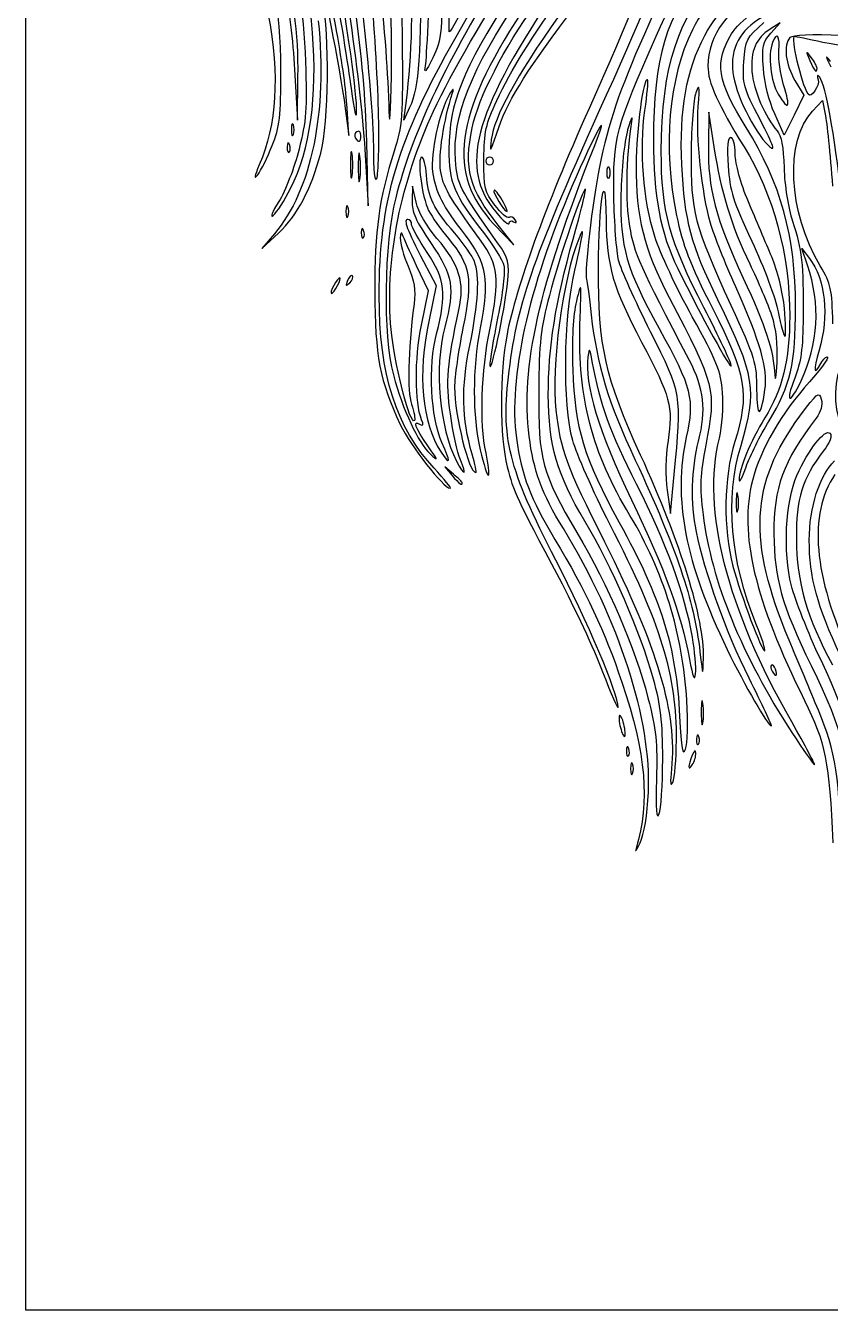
# Model space of a CAD drawing. Extents: x 0 to 150, y -1 to 211.
# Drawn here: x 0.3 to 54.9, y -0.5 to 86.7 of the extents above; entities that cross this region are included whole.
import ezdxf

# ---------------------------------------------------------------- set-up
doc = ezdxf.new("R2010")
doc.units = 0
doc.layers.get('0').update_dxf_attribs({"linetype": 'CONTINUOUS'})

msp = doc.modelspace()

# ---------------------------------------------------------------- linework, layer by layer
at = {"color": 7}
for points in [[(0.316703, 105.180175), (0.316703, 210.881214), (74.929204, 210.881214), (149.541704, 210.881214), (149.541704, 105.180175), (149.541704, -0.520867), (74.929204, -0.520867), (0.316703, -0.520867)], [(54.02712, 83.830647)], [(51.753815, 82.702932)], [(24.258026, 80.970808)], [(18.483598, 79.978612)], [(17.045318, 78.573723)], [(18.224516, 78.63917)], [(23.07087, 79.266624)], [(22.466628, 77.994245)], [(22.998036, 77.857215)], [(32.066704, 77.531217)], [(39.781395, 76.737467)], [(18.29675, 75.663311)], [(22.187765, 74.42237)], [(32.654679, 74.86831)], [(23.251599, 72.818334)], [(21.48337, 69.064558)], [(22.490604, 69.733017)], [(51.810613, 67.516809)], [(50.954675, 67.039879)], [(50.488141, 61.99378)], [(28.563895, 58.415071)], [(30.616345, 57.621321)], [(29.820968, 57.24207)], [(29.950037, 55.662084)], [(48.658005, 54.840111)], [(45.565682, 45.201226)], [(51.208006, 43.014503)], [(49.413231, 42.407779)], [(45.185306, 40.88792)], [(46.279467, 40.684349)], [(40.911346, 39.280026)], [(52.304132, 39.436815)], [(46.005766, 38.422493)], [(41.243266, 37.628743)], [(44.483523, 38.185601)], [(43.550515, 36.917675)], [(45.802389, 37.31455)], [(41.502349, 36.586946)], [(42.57856, 34.668717)]]:
    msp.add_lwpolyline(points, close=True, dxfattribs=at)
for points in [[(50.886471, 86.199488), (51.513579, 86.899769), (50.85212, 86.486399)], [(18.560192, 83.748925), (18.755085, 80.309342), (18.796312, 83.256676)], [(52.524255, 83.00403), (53.135347, 81.994558), (52.466494, 80.643055), (51.797643, 79.29155), (51.150311, 80.726484)], [(26.373442, 81.154471), (25.982379, 80.309342), (26.152565, 81.632258)], [(53.727305, 80.914341), (54.396259, 81.632258), (54.585169, 80.706217)], [(22.00185, 81.103092), (22.254109, 79.251008), (22.1362, 81.11839)], [(47.045697, 78.485873), (46.678908, 80.838508), (46.648849, 78.606454)], [(23.333501, 78.324967), (23.558989, 74.488508), (23.460546, 78.854133)], [(26.810682, 74.728713), (26.567122, 75.811425), (26.538788, 74.839782)], [(17.196649, 72.577635), (16.352761, 71.578092), (17.475702, 72.636425)], [(32.092974, 73.24697), (33.436235, 71.842675), (32.384257, 73.165592)], [(53.373883, 70.458057), (52.990893, 71.578092), (53.506314, 70.916633)], [(27.316097, 70.710343), (28.180125, 69.062018), (27.69127, 66.748178)], [(27.178365, 66.37923), (27.653046, 68.717488), (26.84522, 70.412372)], [(31.563246, 57.682233), (31.563376, 57.682233)], [(29.354724, 56.257396), (28.759412, 56.761425), (29.263441, 56.166112)], [(43.855169, 55.166784), (44.077673, 53.586425), (44.329337, 56.232258)]]:
    msp.add_lwpolyline(points, dxfattribs=at)
for points in [[(29.524785, 85.962667), (36.007654, 97.32617), (37.273383, 101.693049), (37.038116, 111.884322)], [(11.336837, 111.14287), (17.448937, 96.580206), (19.049635, 91.179573), (19.300671, 84.273485)], [(18.796312, 83.256676), (18.878111, 89.104729), (17.476803, 94.070329), (12.321138, 106.201768)], [(11.027164, 104.661361), (17.123587, 90.113982), (18.504765, 82.758224), (16.171024, 77.266633)], [(39.74647, 82.029133), (44.977357, 93.617751), (46.301435, 98.121036), (46.027999, 103.393071)], [(45.120219, 102.005175), (45.086754, 96.804829), (44.018025, 93.402052), (38.555372, 81.103092)], [(46.552964, 101.946525), (46.758741, 97.80977), (45.626338, 93.591015), (42.307523, 86.130175)], [(18.29675, 75.663311), (20.969832, 80.984664), (20.251044, 90.051845), (16.282971, 101.066169)], [(43.116037, 85.997883), (46.293535, 93.12928), (47.29789, 96.423893), (47.669172, 100.933618)], [(17.633331, 83.748925), (17.631743, 87.911445), (17.103206, 90.499361), (15.066444, 96.316633)], [(22.1362, 81.11839), (21.978964, 83.608656), (21.218771, 87.899849), (19.631287, 95.2583)], [(33.682829, 95.394968), (32.717063, 93.083623), (29.167331, 86.100454), (29.064413, 86.309446)], [(25.595556, 94.862875), (25.715227, 92.970305), (25.837105, 88.861998), (25.866397, 85.7333)], [(22.771684, 80.838508), (22.803191, 82.177279), (22.293569, 85.765611), (20.930425, 93.803092)], [(26.152565, 81.632258), (26.540722, 84.649545), (26.630101, 88.240574), (26.422561, 92.480175)], [(28.610883, 92.51845), (28.595008, 86.018351), (28.57981, 85.835215), (27.948628, 84.542675)], [(29.064413, 86.309446), (29.041315, 86.356367), (29.09602, 89.31179), (29.186, 92.87705)], [(25.136895, 83.087467), (25.189534, 85.48856), (25.084066, 89.504909), (24.902525, 92.012688)], [(27.087849, 91.686425), (27.175722, 84.772148), (27.025984, 82.56469), (26.373442, 81.154471)], [(27.454151, 84.013508), (27.5375, 84.450071), (27.70301, 88.20054), (27.821954, 92.347883)], [(24.215301, 90.884954), (24.718452, 85.868068), (24.883229, 83.68566), (24.97383, 80.838508)], [(50.001379, 90.774848), (48.511365, 90.298841), (46.490877, 88.325444), (45.566838, 86.443659)], [(20.237474, 90.13185), (20.376988, 90.271365), (21.618231, 83.919621), (22.00185, 81.103092)], [(21.090734, 90.515191), (21.62402, 87.54268), (22.214792, 83.911273), (22.403562, 82.4454)], [(32.517493, 90.231217), (28.552492, 83.677138), (26.56726, 79.417484), (25.427146, 75.017675)], [(46.239761, 90.19518), (43.81064, 87.493417), (42.926564, 84.502805), (42.919213, 78.962602)], [(43.453018, 78.168852), (43.471195, 83.948199), (44.63818, 87.505897), (47.319554, 89.956524)], [(46.401342, 86.046273), (47.36474, 87.853793), (49.059235, 89.469029), (50.435007, 89.891264)], [(17.931315, 89.229049), (18.170006, 88.106753), (18.453002, 85.640696), (18.560192, 83.748925)], [(24.258032, 80.970808), (24.19817, 83.226381), (23.967509, 86.97685), (23.745454, 89.305183)], [(27.59147, 80.01554), (28.524375, 82.216691), (30.764287, 86.254611), (32.817993, 89.437467)], [(50.521391, 89.275719), (48.077678, 88.025518), (46.618787, 86.041084), (46.618787, 83.967259)], [(54.424093, 85.605601), (60.465713, 84.325889), (68.306146, 86.122621), (72.078662, 89.651369)], [(20.340026, 78.060383), (20.895736, 80.148425), (20.958593, 86.124108), (20.449482, 88.466263)], [(33.19708, 88.751548), (29.959864, 83.709716), (29.058272, 81.446867), (29.042799, 78.324967)], [(29.491207, 77.604493), (29.256895, 80.523519), (30.549265, 83.786271), (33.848384, 88.604741)], [(35.973054, 88.631461), (30.688457, 80.705865), (29.742249, 77.032165), (32.221268, 74.064974)], [(30.622264, 79.786665), (31.059435, 81.876119), (32.744847, 85.154664), (34.95729, 88.21937)], [(32.288422, 81.632258), (33.254553, 83.707724), (34.656506, 85.96625), (36.804939, 88.9083)], [(48.227348, 86.159538), (48.747722, 87.006369), (50.5026, 88.379133), (51.064779, 88.379133)], [(22.27036, 87.585383), (22.731068, 84.602206), (23.20948, 80.435019), (23.333501, 78.324967)], [(23.460546, 78.854133), (23.396178, 81.708495), (23.124641, 84.822612), (22.676149, 87.849967)], [(23.195261, 87.4531), (23.587011, 84.10612), (23.909774, 80.117527), (23.91251, 78.589558)], [(33.964277, 87.608529), (29.415674, 80.682592), (28.883951, 76.601804), (32.092974, 73.24697)], [(36.455546, 87.3208), (33.605221, 83.278681), (32.111715, 80.536031), (31.917066, 78.986425)], [(32.282807, 79.414375), (32.992012, 81.528116), (34.070742, 83.307367), (37.093819, 87.349618)], [(50.283121, 87.274477), (48.797157, 86.442116), (48.130942, 85.18239), (48.309773, 83.543132)], [(20.175976, 87.056217), (20.800623, 80.839127), (19.714226, 75.559581), (17.196649, 72.577635)], [(45.566838, 86.443659), (43.944114, 83.139013), (43.546268, 78.468384), (44.492156, 73.82705)], [(49.05956, 84.260462), (49.167211, 85.748749), (49.241406, 85.895069), (50.409671, 86.923092)], [(50.85212, 86.486399), (49.879808, 85.878768), (49.492987, 84.974271), (49.608735, 83.579007)], [(24.30622, 68.403092), (24.302251, 74.756431), (25.575151, 79.039548), (29.524785, 85.962667)], [(25.866397, 85.7333), (25.915543, 80.483985), (25.873884, 79.901754), (25.326702, 78.192675)], [(42.307523, 86.130175), (40.609322, 82.312547), (39.870182, 80.130621), (39.260129, 77.134342)], [(40.235545, 75.149967), (40.161226, 79.032822), (40.380362, 79.858082), (43.116037, 85.997883)], [(44.848534, 77.266633), (44.668556, 80.955018), (45.155665, 83.709142), (46.401342, 86.046273)], [(49.219575, 79.798519), (47.252464, 82.956305), (47.051333, 84.245741), (48.227348, 86.159538)], [(50.381173, 83.830316), (50.273328, 85.307924), (50.331243, 85.579477), (50.886471, 86.199488)], [(51.01272, 85.579363), (50.674622, 84.698292), (50.8674, 82.933355), (51.396535, 82.065434)], [(51.439781, 85.005691), (51.529602, 86.020923), (51.30034, 86.32889), (51.01272, 85.579363)], [(52.18689, 85.903898), (51.721298, 85.438305), (51.880847, 84.066891), (52.524255, 83.00403)], [(55.730169, 86.054488), (53.64393, 86.134855), (52.363428, 86.080444), (52.18689, 85.903898)], [(53.42196, 82.057565), (52.956545, 82.822431), (52.218265, 85.997883), (52.505864, 85.997883)], [(52.505864, 85.997883), (52.5423, 85.997883), (53.405503, 85.821356), (54.424093, 85.605601)], [(51.753815, 82.702932), (51.532816, 83.423747), (51.391503, 84.459987), (51.439781, 85.005691)], [(53.625946, 84.558251), (53.253942, 85.034498), (53.247409, 85.018936), (53.536122, 84.344237)], [(54.948381, 84.28268), (54.577702, 84.748185), (54.578663, 84.708301), (54.9569, 83.928474)], [(17.045318, 78.573723), (17.556996, 79.85079), (17.634532, 80.533187), (17.633331, 83.748925)], [(19.300671, 84.273485), (19.417257, 81.066209), (19.358885, 80.261225), (18.86899, 78.32036)], [(27.948628, 84.542675), (27.460773, 83.543648), (27.339711, 83.414092), (27.454151, 84.013508)], [(46.618787, 83.967259), (46.618787, 82.859909), (47.284217, 81.375089), (49.073403, 78.490106)], [(50.155539, 80.334337), (49.035523, 82.510966), (48.954108, 82.802622), (49.05956, 84.260462)], [(51.150311, 80.726484), (50.77555, 81.557212), (50.451689, 82.864142), (50.381173, 83.830316)], [(53.536122, 84.344237), (53.847645, 83.616239), (54.02712, 83.428504), (54.02712, 83.830647)], [(54.02712, 83.830647), (54.02712, 83.948355), (53.846592, 84.275777), (53.625946, 84.558251)], [(24.97383, 80.838508), (25.010877, 79.674342), (25.084257, 80.686373), (25.136895, 83.087467)], [(42.527183, 83.033931), (42.249156, 83.311958), (41.755346, 79.681425), (41.742736, 77.266633)], [(42.342811, 80.962429), (42.49674, 82.049228), (42.579708, 82.981406), (42.527183, 83.033931)], [(48.309773, 83.543132), (48.462121, 82.146637), (49.757915, 79.493221), (50.736497, 78.573889)], [(49.608735, 83.579007), (49.709411, 82.365429), (50.514007, 80.481797), (51.316731, 79.580433)], [(54.101518, 83.040654), (54.235974, 82.664803), (53.606544, 81.754231), (53.42196, 82.057565)], [(54.135655, 83.311582), (54.029584, 83.406594), (54.014222, 83.284676), (54.101518, 83.040654)], [(55.614536, 75.811414), (55.076913, 80.182148), (54.529395, 82.958895), (54.135655, 83.311582)], [(22.403562, 82.4454), (22.592329, 80.979526), (22.757984, 80.256425), (22.771684, 80.838508)], [(29.063437, 82.022249), (28.387662, 80.867478), (27.770791, 78.010761), (27.935555, 76.799054)], [(28.480443, 76.873468), (28.323318, 77.921242), (28.680145, 80.26464), (29.285634, 82.161425)], [(29.285634, 82.161425), (29.396399, 82.508413), (29.319903, 82.460497), (29.063437, 82.022249)], [(33.12795, 63.278353), (33.753343, 68.114193), (34.785697, 71.038932), (39.74647, 82.029133)], [(45.798518, 82.161425), (45.63904, 81.724862), (45.495363, 79.879394), (45.479232, 78.060383)], [(45.958641, 81.235383), (46.068877, 82.695576), (46.044707, 82.835361), (45.798518, 82.161425)], [(51.396535, 82.065434), (52.118509, 80.881207), (52.243805, 81.104772), (51.753815, 82.702932)], [(31.415762, 77.64381), (31.424838, 79.48712), (31.544543, 80.034236), (32.288422, 81.632258)], [(38.93671, 78.58955), (40.061407, 81.43014), (38.971651, 79.458153), (37.391292, 75.79301)], [(46.794187, 73.306215), (46.208823, 75.340411), (45.803786, 79.184127), (45.958641, 81.235383)], [(24.142176, 76.3406), (24.265757, 76.631641), (24.317888, 78.715235), (24.258026, 80.970808)], [(38.555372, 81.103092), (35.508451, 74.24306), (33.605338, 69.002341), (32.986411, 65.767511)], [(41.451199, 80.202013), (41.521227, 80.697607), (41.395676, 80.448248), (41.172199, 79.647883)], [(43.012275, 72.402502), (42.237967, 74.840812), (41.966819, 78.30779), (42.342811, 80.962429)], [(50.736497, 78.573889), (51.235062, 78.105513), (51.11464, 78.470424), (50.155539, 80.334337)], [(54.247251, 70.397566), (52.060187, 74.117663), (51.825088, 78.87289), (53.727305, 80.914341)], [(54.585169, 80.706217), (54.689071, 80.196894), (54.910167, 77.994237), (55.076495, 75.811425)], [(18.483598, 79.978612), (18.4102, 80.160514), (18.350145, 80.011685), (18.350145, 79.647883)], [(18.350145, 79.647883), (18.350145, 79.284081), (18.4102, 79.135253), (18.483598, 79.317154)], [(18.483598, 79.317154), (18.556996, 79.499055), (18.556996, 79.796711), (18.483598, 79.978612)], [(22.801971, 79.512925), (22.654077, 79.421522), (22.601571, 79.235901), (22.685293, 79.100434)], [(23.07087, 79.266624), (23.07087, 79.493494), (22.949865, 79.604328), (22.801971, 79.512925)], [(25.166346, 65.669099), (24.658428, 70.043929), (25.516408, 75.119534), (27.59147, 80.01554)], [(32.384257, 73.165592), (30.412891, 75.644687), (30.044938, 77.027347), (30.622264, 79.786665)], [(31.917066, 78.986425), (31.79618, 78.024048), (31.829343, 78.062849), (32.282807, 79.414375)], [(41.172199, 79.647883), (40.940731, 78.818899), (40.745368, 76.940227), (40.718219, 75.282258)], [(41.317558, 73.089992), (41.023265, 74.834758), (41.073954, 77.532193), (41.451199, 80.202013)], [(52.56743, 67.609342), (52.560657, 72.416879), (51.56917, 76.02673), (49.219575, 79.798519)], [(51.316731, 79.580433), (51.602976, 79.259017), (51.747745, 78.485415), (51.78711, 77.066891)], [(16.060483, 76.589348), (16.277973, 76.871684), (16.721148, 77.764653), (17.045318, 78.573723)], [(18.224526, 78.63917), (18.140066, 78.850236), (18.07737, 78.787543), (18.064676, 78.479317)], [(18.20364, 78.132051), (18.291558, 78.219969), (18.300956, 78.448175), (18.224516, 78.63917)], [(22.685293, 79.100434), (22.912104, 78.733446), (23.07087, 78.801875), (23.07087, 79.266624)], [(23.91251, 78.589558), (23.915658, 76.822996), (23.999298, 76.004113), (24.142176, 76.3406)], [(34.486625, 58.832787), (33.899935, 63.558423), (35.106835, 68.916619), (38.93671, 78.58955)], [(42.919213, 78.962602), (42.914186, 75.170956), (43.397818, 72.612851), (44.569433, 70.234024)], [(46.648849, 78.606454), (46.609056, 75.6519), (47.146371, 73.603855), (49.018058, 69.575913)], [(48.171492, 79.118717), (47.96455, 79.118717), (47.910639, 78.518411), (47.996888, 77.174497)], [(48.475321, 77.994237), (48.472675, 78.652005), (48.346614, 79.118717), (48.171492, 79.118717)], [(17.475702, 72.636425), (18.76284, 73.84951), (19.683153, 75.592236), (20.340026, 78.060383)], [(18.86899, 78.32036), (18.557417, 77.085971), (17.938067, 75.488784), (17.492654, 74.77106)], [(18.064676, 78.479317), (18.053193, 78.200403), (18.115719, 78.044133), (18.20364, 78.132051)], [(22.466628, 77.994245), (22.406006, 78.394428), (22.356405, 78.067006), (22.356405, 77.266641)], [(22.466628, 76.539037), (22.527252, 76.939219), (22.527252, 77.594063), (22.466628, 77.994245)], [(22.998038, 77.857215), (22.939152, 78.332764), (22.889757, 78.007475), (22.888273, 77.13435)], [(22.995337, 76.269715), (23.055709, 76.667291), (23.056924, 77.381666), (22.998036, 77.857215)], [(25.326702, 78.192675), (24.290448, 74.955937), (23.99633, 72.830206), (24.008813, 68.667675)], [(27.201043, 77.795588), (26.850716, 77.795853), (27.198185, 75.064104), (27.662748, 74.165756)], [(27.515836, 76.56631), (27.472198, 77.242294), (27.33054, 77.795469), (27.201043, 77.795588)], [(29.042799, 78.324967), (29.031607, 76.066478), (29.372057, 75.244463), (31.38692, 72.665124)], [(32.150095, 74.53), (31.472645, 75.419), (31.406198, 75.70076), (31.415762, 77.64381)], [(31.80212, 77.7958), (31.656599, 77.7958), (31.537537, 77.676737), (31.537537, 77.531217)], [(32.066704, 77.531217), (32.066704, 77.676737), (31.947641, 77.7958), (31.80212, 77.7958)], [(46.347081, 67.567739), (44.018475, 72.057268), (43.440453, 74.174599), (43.453018, 78.168852)], [(45.479232, 78.060383), (45.444085, 74.096607), (45.672851, 73.220768), (48.174463, 67.741633)], [(49.479102, 70.519758), (48.225588, 73.111847), (47.52698, 75.398847), (47.045697, 78.485873)], [(49.37189, 74.753092), (48.837607, 76.020753), (48.477988, 77.320794), (48.475321, 77.994237)], [(49.073403, 78.490106), (51.055344, 75.294315), (52.17836, 71.125162), (52.170904, 66.990754)], [(16.171024, 77.266633), (15.829499, 76.462983), (15.793572, 76.242855), (16.060483, 76.589348)], [(22.356405, 77.266641), (22.356405, 76.466277), (22.406006, 76.138855), (22.466628, 76.539037)], [(22.888273, 77.13435), (22.886686, 76.261225), (22.934967, 75.872139), (22.995337, 76.269715)], [(27.935555, 76.799054), (28.126582, 75.394233), (28.599741, 74.468307), (30.140444, 72.484324)], [(31.235004, 72.091603), (28.956479, 75.221642), (28.64779, 75.757521), (28.480443, 76.873468)], [(32.341981, 71.974967), (29.665157, 75.796206), (29.630934, 75.863789), (29.491207, 77.604493)], [(31.537537, 77.531217), (31.537537, 77.385696), (31.656599, 77.266633), (31.80212, 77.266633)], [(31.80212, 77.266633), (31.947641, 77.266633), (32.066704, 77.385696), (32.066704, 77.531217)], [(39.260129, 77.134342), (38.757244, 74.664398), (38.228759, 70.043387), (38.383993, 69.473471)], [(39.194526, 70.255175), (39.220455, 74.765979), (39.660708, 77.579477), (39.709204, 73.544343)], [(39.781395, 76.737467), (39.781395, 77.101269), (39.84145, 77.250097), (39.914849, 77.068196)], [(39.914849, 77.068196), (39.988247, 76.886295), (39.988247, 76.588639), (39.914849, 76.406737)], [(41.742736, 77.266633), (41.724294, 73.732353), (42.270553, 71.545384), (43.992035, 68.261688)], [(47.297787, 68.095733), (45.473392, 71.82521), (45.033718, 73.471511), (44.848534, 77.266633)], [(47.996888, 77.174497), (48.103724, 75.509763), (48.333671, 74.7776), (49.59649, 72.081268)], [(51.78711, 77.066891), (51.819791, 75.889239), (52.066161, 74.342485), (52.366376, 73.430175)], [(29.439666, 72.614705), (28.009781, 74.266809), (27.611459, 75.084977), (27.515836, 76.56631)], [(39.914849, 76.406737), (39.84145, 76.224836), (39.781395, 76.373665), (39.781395, 76.737467)], [(17.120309, 73.829185), (17.360929, 74.028882), (17.890328, 74.854239), (18.29675, 75.663311)], [(32.101978, 75.538026), (31.985992, 75.42204), (32.799621, 74.091641), (32.986538, 74.091641)], [(32.654679, 74.86831), (32.409516, 75.29548), (32.160803, 75.596851), (32.101978, 75.538026)], [(37.391292, 75.79301), (34.412833, 68.885414), (33.06092, 62.747223), (33.625568, 58.695185)], [(38.310582, 75.608865), (38.155518, 75.76393), (36.578701, 71.127877), (35.859749, 68.403092)], [(37.474067, 72.226863), (37.982218, 74.038897), (38.358649, 75.560798), (38.310582, 75.608865)], [(40.557998, 70.784342), (40.415464, 71.366425), (40.270361, 73.330956), (40.235545, 75.149967)], [(40.718219, 75.282258), (40.658357, 71.626542), (41.051753, 70.238766), (43.305796, 66.154133)], [(17.492654, 74.77106), (17.047244, 74.053332), (16.879689, 73.629488), (17.120309, 73.829185)], [(22.187765, 74.42237), (22.114367, 74.604271), (22.054312, 74.455443), (22.054312, 74.091641)], [(22.187765, 73.760912), (22.261163, 73.942813), (22.261163, 74.240469), (22.187765, 74.42237)], [(25.427146, 75.017675), (24.624331, 71.919539), (24.543459, 65.691451), (25.271052, 62.996665)], [(26.538788, 74.839782), (26.516695, 74.082431), (26.801807, 73.440552), (27.831521, 71.929366)], [(28.231163, 72.267202), (27.520678, 73.099557), (26.957716, 74.075099), (26.810682, 74.728713)], [(27.662748, 74.165756), (27.884355, 73.737216), (28.487463, 72.881736), (29.002987, 72.264693)], [(33.124, 73.694118), (32.998018, 73.616256), (32.559763, 73.992404), (32.150095, 74.53)], [(32.986538, 74.091641), (33.049176, 74.091641), (32.899839, 74.441143), (32.654679, 74.86831)], [(50.949397, 71.022538), (50.572435, 71.910175), (49.862555, 73.588925), (49.37189, 74.753092)], [(22.054312, 74.091641), (22.054312, 73.727839), (22.114367, 73.579011), (22.187765, 73.760912)], [(26.252418, 73.562467), (25.927796, 73.562467), (26.191006, 72.856699), (27.316097, 70.710343)], [(26.511295, 73.231737), (26.510766, 73.413639), (26.394338, 73.562467), (26.252418, 73.562467)], [(32.221268, 74.064974), (32.718341, 73.470016), (33.125037, 73.120589), (33.125037, 73.288464)], [(33.54451, 73.525901), (33.439211, 73.69628), (33.249981, 73.771977), (33.124, 73.694118)], [(33.125037, 73.288464), (33.125037, 73.456342), (33.262496, 73.508743), (33.430501, 73.40491)], [(33.430501, 73.40491), (33.621276, 73.287004), (33.664081, 73.332433), (33.54451, 73.525901)], [(39.709204, 73.544343), (39.74728, 70.376161), (40.170444, 68.916666), (42.120407, 65.228092)], [(44.492156, 73.82705), (44.901728, 71.817341), (45.389318, 70.554196), (46.924669, 67.525429)], [(48.503168, 68.977777), (47.794862, 70.553472), (47.025822, 72.501268), (46.794187, 73.306215)], [(52.366376, 73.430175), (53.000595, 71.502868), (53.106984, 70.537649), (53.080867, 66.947883)], [(23.091759, 72.658481), (23.080276, 72.379567), (23.142802, 72.223297), (23.230723, 72.311215)], [(23.25161, 72.818334), (23.167149, 73.0294), (23.104454, 72.966707), (23.091759, 72.658481)], [(23.230723, 72.311215), (23.318642, 72.399133), (23.32804, 72.627339), (23.251599, 72.818334)], [(25.897935, 72.504133), (25.810678, 72.752461), (25.75066, 72.671787), (25.737592, 72.288598)], [(26.84522, 70.412372), (26.400913, 71.34456), (25.974638, 72.285852), (25.897935, 72.504133)], [(27.568787, 71.313508), (26.98763, 72.186633), (26.511758, 73.049836), (26.511295, 73.231737)], [(30.766377, 70.724924), (30.633281, 71.074994), (30.036262, 71.925397), (29.439666, 72.614705)], [(30.140444, 72.484324), (31.602169, 70.602038), (31.788695, 69.457128), (31.165715, 66.191051)], [(31.38692, 72.665124), (32.056636, 71.807784), (32.681135, 70.801331), (32.774694, 70.428559)], [(37.578123, 70.110496), (38.206153, 72.847097), (38.256313, 73.240067), (37.849876, 72.23955)], [(45.362154, 63.986201), (41.992449, 70.419201), (41.630708, 71.23343), (41.317558, 73.089992)], [(25.737592, 72.288598), (25.726109, 71.951773), (25.967235, 71.093814), (26.27344, 70.382024)], [(27.831521, 71.929366), (29.320691, 69.743892), (29.455666, 68.916841), (28.759412, 66.243745)], [(29.721617, 67.424618), (30.124646, 69.284583), (29.756738, 70.479944), (28.231163, 72.267202)], [(29.002987, 72.264693), (30.518809, 70.450374), (30.666611, 69.545502), (29.994021, 66.197348)], [(31.830267, 66.167185), (32.502001, 69.460779), (32.398219, 70.493678), (31.235004, 72.091603)], [(33.016661, 69.196842), (33.165034, 70.67482), (33.118489, 70.866484), (32.341981, 71.974967)], [(35.787187, 61.656217), (35.769566, 64.777215), (36.277457, 67.959838), (37.474067, 72.226863)], [(37.849876, 72.23955), (36.765264, 69.569573), (35.966855, 63.566948), (36.301421, 60.597883)], [(45.561562, 66.945883), (44.509306, 68.845329), (43.362129, 71.300808), (43.012275, 72.402502)], [(49.59649, 72.081268), (50.407647, 70.349311), (51.216086, 68.188118), (51.393019, 67.278612)], [(28.203377, 65.795448), (28.900067, 68.468298), (28.782576, 69.489921), (27.568787, 71.313508)], [(30.45805, 65.005069), (31.051878, 67.904926), (31.14956, 69.717076), (30.766377, 70.724924)], [(42.725785, 65.93419), (41.676034, 68.019689), (40.700529, 70.202258), (40.557998, 70.784342)], [(51.810613, 67.516809), (51.709891, 68.600548), (51.34202, 70.098028), (50.949397, 71.022538)], [(53.506314, 70.916633), (54.583944, 69.533672), (54.856563, 66.971394), (54.169114, 64.687175)], [(22.490604, 69.733017), (22.409142, 69.81448), (22.261197, 69.667636), (22.161838, 69.406699)], [(26.27344, 70.382024), (26.696114, 69.399486), (26.792256, 68.782427), (26.672704, 67.819431)], [(32.774694, 70.428559), (32.868254, 70.05579), (32.686781, 68.495063), (32.371427, 66.960276)], [(37.44177, 58.548336), (36.753154, 61.023725), (36.82143, 66.813263), (37.578123, 70.110496)], [(42.052904, 57.555175), (39.648175, 62.819468), (39.164138, 64.970081), (39.194526, 70.255175)], [(44.569433, 70.234024), (46.162206, 67.00008), (48.206287, 63.279708), (48.206287, 63.614689)], [(50.954675, 67.039879), (50.706091, 67.789645), (50.042085, 69.355592), (49.479102, 70.519758)], [(52.943649, 62.587883), (54.128911, 65.109418), (54.276929, 67.817124), (53.373883, 70.458057)], [(55.097781, 66.480092), (55.045255, 68.83881), (54.975929, 69.158115), (54.247251, 70.397566)], [(21.218787, 69.064558), (21.063026, 68.773516), (20.995116, 68.535391), (21.067876, 68.535391)], [(21.067876, 68.535391), (21.140637, 68.535391), (21.32761, 68.773516), (21.48337, 69.064558)], [(21.63428, 69.593725), (21.56152, 69.593725), (21.374547, 69.3556), (21.218787, 69.064558)], [(21.48337, 69.064558), (21.63913, 69.3556), (21.707041, 69.593725), (21.63428, 69.593725)], [(22.161838, 69.406699), (22.018254, 69.029614), (22.048644, 68.999224), (22.309952, 69.258585)], [(22.309952, 69.258585), (22.490771, 69.438062), (22.572067, 69.651555), (22.490604, 69.733017)], [(31.819781, 63.640592), (31.852965, 62.832509), (32.835773, 67.394971), (33.016661, 69.196842)], [(37.9349, 66.391303), (38.043384, 69.392154), (38.037939, 69.428593), (37.693632, 68.006217)], [(38.383993, 69.473471), (38.421826, 69.334578), (38.56214, 68.258507), (38.695799, 67.082207)], [(50.488141, 61.993775), (50.690214, 63.46807), (50.192152, 65.220474), (48.503168, 68.977777)], [(49.018058, 69.575913), (50.556012, 66.266174), (51.051026, 64.743089), (51.162056, 62.979133)], [(24.008813, 68.667675), (24.02191, 64.297004), (24.358854, 62.536729), (25.737841, 59.634647)], [(28.043587, 56.661021), (25.460923, 59.411902), (24.309583, 63.029185), (24.30622, 68.403092)], [(35.859749, 68.403092), (35.269027, 66.164296), (35.157611, 65.167055), (35.135521, 61.9208)], [(43.992035, 68.261688), (47.114187, 62.306232), (47.197494, 61.970047), (46.47611, 58.23716)], [(48.867745, 58.216633), (49.983697, 61.945001), (49.828312, 62.922761), (47.297787, 68.095733)], [(26.672704, 67.819431), (26.259544, 64.491399), (26.197179, 61.943988), (26.505958, 61.008379)], [(29.142097, 60.351427), (28.826539, 62.607134), (28.917016, 63.711421), (29.721617, 67.424618)], [(37.693632, 68.006217), (37.463063, 67.053717), (37.376891, 65.454189), (37.444183, 63.376008)], [(48.206287, 63.614689), (48.206287, 63.817373), (47.369645, 65.596246), (46.347081, 67.567739)], [(46.924669, 67.525429), (49.236482, 62.964936), (49.447088, 61.710123), (48.444616, 58.469345)], [(48.174463, 67.741633), (49.814631, 64.149272), (49.926079, 63.784321), (49.926079, 62.005739)], [(50.771428, 59.879722), (52.219749, 62.263605), (52.57283, 63.783202), (52.56743, 67.609342)], [(51.393019, 67.278612), (51.569953, 66.369107), (51.775855, 65.624967), (51.850578, 65.624967)], [(51.850578, 65.624967), (51.925305, 65.624967), (51.907318, 66.476295), (51.810613, 67.516809)], [(27.187546, 59.959169), (26.714201, 61.119544), (26.709979, 64.071979), (27.178365, 66.37923)], [(27.69127, 66.748178), (26.901111, 63.008219), (27.196973, 59.763403), (28.511, 57.757944)], [(32.371427, 66.960276), (32.05607, 65.425492), (31.80783, 63.931633), (31.819781, 63.640592)], [(41.32712, 53.454133), (38.768869, 57.688184), (37.759447, 61.537892), (37.9349, 66.391303)], [(38.695799, 67.082207), (39.081382, 63.688812), (39.863517, 61.105994), (41.684625, 57.212301)], [(47.609694, 61.811247), (47.491936, 63.278269), (47.231125, 63.93212), (45.561562, 66.945883)], [(52.170904, 66.990754), (52.165533, 64.015842), (51.676086, 62.011973), (50.482481, 60.078181)], [(51.313495, 63.864879), (51.376307, 65.086606), (51.259446, 66.120634), (50.954675, 67.039879)], [(53.080867, 66.947883), (53.065177, 64.792278), (52.937487, 63.8585), (52.510976, 62.780696)], [(26.69631, 59.901796), (26.411211, 59.616697), (25.447082, 63.251038), (25.166346, 65.669099)], [(28.563895, 58.415071), (27.798829, 60.124012), (27.629363, 63.593247), (28.203377, 65.795448)], [(28.759412, 66.243745), (28.031252, 63.448152), (28.386154, 59.415048), (29.560078, 57.144928)], [(29.994021, 66.197348), (29.678789, 64.628115), (29.422937, 62.815571), (29.425463, 62.169477)], [(31.165715, 66.191051), (30.628077, 63.372373), (30.628222, 60.2844), (31.16598, 57.919485)], [(31.563376, 57.682233), (31.112426, 59.784948), (31.218883, 63.169509), (31.830267, 66.167185)], [(32.986411, 65.767511), (32.477504, 63.107684), (32.483933, 58.764855), (32.999773, 56.750868)], [(44.329337, 56.232258), (44.853995, 61.748231), (44.864348, 61.685585), (42.725785, 65.93419)], [(43.305796, 66.154133), (45.53481, 62.114856), (45.72404, 61.357611), (45.148865, 58.778674)], [(30.616345, 57.621321), (29.912659, 60.054228), (29.868267, 62.124963), (30.45805, 65.005069)], [(38.772018, 63.905175), (38.59956, 64.838845), (38.565077, 64.878082), (38.479275, 64.238277)], [(42.120407, 65.228092), (44.080872, 61.519655), (44.265059, 60.832757), (43.911488, 58.548513)], [(54.169114, 64.687175), (53.747715, 63.286971), (53.8046, 62.862719), (54.291704, 63.772883)], [(38.479275, 64.238277), (38.226307, 62.352007), (39.184403, 59.198476), (41.431588, 54.520878)], [(41.778637, 55.571816), (39.999293, 59.077685), (39.311667, 60.983556), (38.772018, 63.905175)], [(45.985898, 58.511654), (46.525865, 60.619344), (46.359109, 62.082947), (45.362154, 63.986201)], [(51.162056, 62.979133), (51.194115, 62.46981), (51.262264, 62.868395), (51.313495, 63.864879)], [(54.741987, 64.204546), (54.82054, 64.125991), (54.265764, 63.371653), (53.509151, 62.528238)], [(54.291704, 63.772883), (54.460804, 64.088851), (54.663433, 64.283101), (54.741987, 64.204546)], [(58.801582, 55.961613), (55.808007, 57.478573), (54.445276, 61.21118), (55.837323, 64.080901)], [(25.271052, 62.996665), (25.904957, 60.648866), (26.962989, 58.377873), (27.76556, 57.642371)], [(36.301497, 50.413272), (33.066426, 56.659502), (32.545218, 58.772404), (33.12795, 63.278353)], [(37.444183, 63.376008), (37.572379, 59.417021), (38.204286, 57.336965), (40.601919, 52.981656)], [(29.425463, 62.169477), (29.433163, 60.203178), (30.389129, 56.36455), (30.871126, 56.36455)], [(53.509151, 62.528238), (51.63712, 60.441448), (50.167717, 57.900506), (49.638733, 55.835383)], [(49.926079, 62.005739), (49.926079, 60.012239), (50.215694, 60.006074), (50.488141, 61.99378)], [(52.510976, 62.780696), (51.83827, 61.080753), (52.166467, 60.934499), (52.943649, 62.587883)], [(35.135521, 61.9208), (35.103626, 57.23422), (35.354358, 56.302754), (37.728422, 52.288167)], [(38.269521, 53.070797), (36.377494, 56.2415), (35.806605, 58.215977), (35.787187, 61.656217)], [(47.395694, 58.71037), (47.598769, 59.536642), (47.688227, 60.832897), (47.609694, 61.811247)], [(52.859197, 60.191168), (54.034674, 61.792091), (54.172464, 61.901345), (54.314214, 61.344866)], [(54.314214, 61.344866), (54.414248, 60.952166), (54.289793, 60.491296), (53.969581, 60.068717)], [(26.505958, 61.008379), (26.682957, 60.472063), (26.768616, 59.974102), (26.69631, 59.901796)], [(29.820968, 57.24207), (29.61931, 57.724704), (29.313817, 59.123916), (29.142097, 60.351427)], [(36.301421, 60.597883), (36.607599, 57.880729), (36.964951, 56.913645), (39.606088, 51.654564)], [(25.737841, 59.634647), (26.440085, 58.156774), (28.672822, 55.306217), (29.128143, 55.306217)], [(27.606583, 58.190186), (26.752087, 59.386491), (26.538417, 59.981603), (27.084584, 59.644052)], [(27.084584, 59.644052), (27.302608, 59.509308), (27.333051, 59.602476), (27.187546, 59.959169)], [(50.482481, 60.078181), (49.490413, 58.470901), (48.72885, 56.626601), (48.744092, 55.868263)], [(49.216691, 56.761425), (49.471868, 57.489029), (50.171501, 58.892263), (50.771428, 59.879722)], [(52.129534, 44.987467), (49.302085, 51.754939), (49.486513, 55.597806), (52.859197, 60.191168)], [(53.969581, 60.068717), (51.712106, 57.08949), (51.085933, 55.370598), (51.098577, 52.187581)], [(52.6621, 56.178273), (53.43983, 57.931521), (54.567566, 59.369521), (54.902293, 59.034794)], [(33.625568, 58.695185), (33.982694, 56.132362), (34.554549, 54.627224), (36.232124, 51.834677)], [(36.807672, 52.563268), (35.357612, 54.932387), (34.775727, 56.504152), (34.486625, 58.832787)], [(39.968051, 52.859794), (38.831459, 55.079524), (37.694632, 57.639368), (37.44177, 58.548336)], [(43.911488, 58.548513), (43.740671, 57.444923), (43.718853, 56.134976), (43.855169, 55.166784)], [(45.148865, 58.778674), (44.227922, 54.649386), (45.085032, 50.199475), (47.928411, 44.347932)], [(45.843994, 52.342677), (45.440962, 54.335643), (45.492741, 56.586673), (45.985898, 58.511654)], [(52.304132, 39.436815), (47.912906, 47.13255), (46.201642, 53.85203), (47.395694, 58.71037)], [(48.444616, 58.469345), (47.687852, 56.02288), (47.636938, 52.559516), (48.320328, 50.01455)], [(54.902293, 59.034794), (55.078683, 58.858404), (54.927217, 58.455991), (54.447879, 57.827553)], [(27.76556, 57.642371), (28.352287, 57.104677), (28.331996, 57.174593), (27.606583, 58.190186)], [(28.511, 57.757944), (29.145836, 56.789063), (29.168085, 57.065479), (28.563895, 58.415071)], [(30.871126, 56.36455), (30.930924, 56.36455), (30.816272, 56.930097), (30.616345, 57.621321)], [(31.16598, 57.919485), (31.39826, 56.898238), (31.648011, 56.122377), (31.720988, 56.195352)], [(31.720988, 56.195352), (31.793963, 56.268329), (31.723105, 56.937423), (31.563246, 57.682233)], [(46.47611, 58.23716), (46.080638, 56.190727), (46.051832, 55.451431), (46.29187, 53.508339)], [(49.918975, 46.01241), (48.12365, 50.430729), (47.769153, 54.546259), (48.867745, 58.216633)], [(54.447879, 57.827553), (53.024678, 55.961642), (52.608755, 54.603586), (52.622265, 51.866633)], [(29.560078, 57.144928), (30.105141, 56.090889), (30.275464, 56.154307), (29.820968, 57.24207)], [(32.999773, 56.750868), (33.432774, 55.060276), (33.601086, 54.69853), (36.516953, 49.191577)], [(41.684625, 57.212301), (44.489751, 51.214692), (45.660961, 47.746682), (46.081236, 44.193717)], [(46.317588, 43.796842), (46.382712, 46.413984), (44.779353, 51.586596), (42.052904, 57.555175)], [(48.744092, 55.868263), (48.748855, 55.631898), (48.961511, 56.033821), (49.216691, 56.761425)], [(53.497954, 51.780006), (53.497954, 54.002781), (54.202886, 56.20489), (55.220449, 57.16084)], [(29.128143, 55.306217), (29.231214, 55.306217), (28.743164, 55.915878), (28.043587, 56.661021)], [(29.263441, 56.166112), (29.737103, 55.606667), (29.950037, 55.450351), (29.950037, 55.662084)], [(29.950037, 55.662084), (29.950037, 55.712291), (29.682146, 55.980182), (29.354724, 56.257396)], [(49.638733, 55.835383), (48.715303, 52.230364), (49.787604, 47.705584), (53.181396, 40.886425)], [(52.286281, 48.681624), (51.707206, 50.956723), (51.880659, 54.416656), (52.6621, 56.178273)], [(55.233731, 56.230639), (53.415536, 53.551381), (53.776586, 49.343194), (56.289866, 43.92091)], [(45.565682, 45.201226), (45.048874, 48.168967), (43.799784, 51.589522), (41.778637, 55.571816)], [(48.657999, 54.840111), (48.594714, 55.169229), (48.54053, 54.962258), (48.537593, 54.380175)], [(41.431588, 54.520878), (43.712225, 49.773642), (44.78651, 46.82032), (45.365199, 43.70696)], [(48.537593, 54.380175), (48.534656, 53.798092), (48.586438, 53.528812), (48.65266, 53.781777)], [(48.65266, 53.781777), (48.718883, 54.034743), (48.721285, 54.510993), (48.658005, 54.840111)], [(45.185306, 40.88792), (44.905232, 45.454623), (43.608368, 49.67854), (41.32712, 53.454133)], [(46.29187, 53.508339), (46.846106, 49.021836), (48.919241, 43.932864), (52.314904, 38.723459)], [(42.57856, 34.668717), (42.811531, 39.519246), (40.606469, 46.356767), (36.807672, 52.563268)], [(42.926394, 42.341633), (42.047081, 45.520573), (40.105248, 49.994436), (38.269521, 53.070797)], [(44.483523, 38.185601), (44.518794, 42.597578), (43.458667, 46.042736), (39.968051, 52.859794)], [(40.601919, 52.981656), (43.438233, 47.829481), (44.473043, 44.508023), (44.69929, 39.830219)], [(49.413231, 42.407779), (47.834082, 45.577048), (46.411327, 49.537258), (45.843994, 52.342677)], [(36.232124, 51.834677), (38.327642, 48.346405), (39.633522, 45.560369), (40.778568, 42.135039)], [(37.728422, 52.288167), (39.857913, 48.687162), (41.689557, 44.430736), (42.552157, 41.078642)], [(39.606088, 51.654564), (43.208218, 44.481943), (44.520289, 40.030374), (44.14465, 36.256217)], [(51.098577, 52.187581), (51.110404, 49.208169), (51.646294, 47.315961), (53.624739, 43.267675)], [(52.622265, 51.866633), (52.636632, 48.952637), (53.349406, 46.466514), (55.075265, 43.310503)], [(55.61462, 43.929133), (54.023329, 47.320555), (53.497954, 49.269213), (53.497954, 51.780006)], [(40.525168, 40.434958), (40.545912, 41.299911), (38.418725, 46.325359), (36.301497, 50.413272)], [(48.320328, 50.01455), (48.855625, 48.021073), (50.325663, 44.10823), (50.480957, 44.263527)], [(36.516953, 49.191577), (37.565661, 47.210975), (38.894676, 44.353475), (39.470325, 42.841577)], [(54.272492, 43.66455), (53.419428, 45.48356), (52.525631, 47.741245), (52.286281, 48.681624)], [(50.480957, 44.263527), (50.539094, 44.321661), (50.2862, 45.108659), (49.918975, 46.01241)], [(45.779883, 42.707785), (45.82781, 43.127448), (45.731419, 44.249499), (45.565682, 45.201226)], [(54.117576, 40.238283), (53.601739, 41.467887), (52.707119, 43.605019), (52.129534, 44.987467)], [(45.365199, 43.70696), (45.599474, 42.446564), (45.717558, 42.162037), (45.779883, 42.707785)], [(46.081236, 44.193717), (46.282724, 42.490369), (46.284983, 42.486575), (46.317588, 43.796842)], [(47.928411, 44.347932), (49.113808, 41.908439), (50.704462, 39.166633), (50.934332, 39.166633)], [(56.947152, 30.699967), (56.713594, 37.778195), (56.462702, 38.994318), (54.272492, 43.66455)], [(39.470325, 42.841577), (40.045971, 41.329681), (40.520652, 40.246702), (40.525168, 40.434958)], [(50.925233, 43.296689), (50.855877, 43.227334), (50.877613, 43.043605), (50.973532, 42.888403)], [(51.208006, 43.014503), (51.121834, 43.23906), (50.994585, 43.366044), (50.925233, 43.296689)], [(50.973532, 42.888403), (51.234425, 42.466271), (51.386912, 42.548278), (51.208006, 43.014503)], [(53.624739, 43.267675), (55.877727, 38.657617), (56.16952, 37.329777), (56.41558, 30.567675)], [(40.778568, 42.135039), (42.432208, 37.188291), (42.696604, 34.079519), (41.739849, 30.832258)], [(43.550515, 36.917675), (43.548927, 39.432074), (43.419038, 40.560601), (42.926394, 42.341633)], [(50.934332, 39.166633), (50.985954, 39.166633), (50.301462, 40.625149), (49.413231, 42.407779)], [(42.552157, 41.078642), (43.107888, 38.919055), (43.200682, 38.028348), (43.129137, 35.540302)], [(46.27948, 40.684349), (46.218666, 41.086532), (46.167281, 40.820279), (46.165294, 40.092675)], [(45.093808, 37.581261), (45.236979, 37.953111), (45.276876, 39.394873), (45.185306, 40.88792)], [(46.275868, 39.361433), (46.33867, 39.686854), (46.340297, 40.282167), (46.279467, 40.684349)], [(53.181396, 40.886425), (54.598245, 38.039548), (54.85448, 36.753535), (55.105602, 31.229133)], [(55.705338, 29.773925), (55.56163, 35.700608), (55.301229, 37.416809), (54.117576, 40.238283)], [(40.621011, 39.871634), (40.558643, 39.809267), (40.587242, 39.44099), (40.684561, 39.053241)], [(40.911346, 39.280026), (40.814027, 39.667775), (40.683376, 39.933999), (40.621011, 39.871634)], [(40.974896, 38.461633), (41.037264, 38.524), (41.008665, 38.892276), (40.911346, 39.280026)], [(44.69929, 39.830219), (44.807915, 37.584293), (44.897768, 37.072091), (45.093808, 37.581261)], [(46.165294, 40.092675), (46.163442, 39.365071), (46.213067, 39.036011), (46.275868, 39.361433)], [(53.859348, 36.5208), (53.919123, 36.5208), (53.219276, 37.833006), (52.304132, 39.436815)], [(40.684561, 39.053241), (40.78188, 38.665491), (40.912531, 38.399268), (40.974896, 38.461633)], [(46.005776, 38.422493), (45.921316, 38.633559), (45.858621, 38.570866), (45.845926, 38.262639)], [(45.98489, 37.915374), (46.072809, 38.003292), (46.082207, 38.231498), (46.005766, 38.422493)], [(52.314904, 38.723459), (53.104574, 37.511995), (53.799573, 36.5208), (53.859348, 36.5208)], [(41.243276, 37.628743), (41.158816, 37.839809), (41.096121, 37.777116), (41.083426, 37.468889)], [(41.22239, 37.121624), (41.310309, 37.209542), (41.319707, 37.437748), (41.243266, 37.628743)], [(44.232372, 35.330175), (44.360277, 35.621217), (44.473297, 36.906158), (44.483523, 38.185601)], [(45.802389, 37.31455), (45.792811, 37.576239), (45.710388, 37.531175), (45.560454, 37.182258)], [(45.845926, 38.262639), (45.834443, 37.983726), (45.896969, 37.827455), (45.98489, 37.915374)], [(41.083426, 37.468889), (41.071943, 37.189976), (41.134469, 37.033705), (41.22239, 37.121624)], [(41.502349, 36.586946), (41.42895, 36.768847), (41.368895, 36.620019), (41.368895, 36.256217)], [(43.298221, 33.159052), (43.438109, 33.480044), (43.551642, 35.171425), (43.550515, 36.917675)], [(45.560454, 37.182258), (45.247896, 36.454895), (45.247896, 36.03715), (45.560454, 36.5208)], [(45.560454, 36.5208), (45.701519, 36.739081), (45.81039, 37.096269), (45.802389, 37.31455)], [(41.368895, 36.256217), (41.368895, 35.892415), (41.42895, 35.743586), (41.502349, 35.925487)], [(41.502349, 35.925487), (41.575747, 36.107389), (41.575747, 36.405045), (41.502349, 36.586946)], [(44.14465, 36.256217), (44.050471, 35.309977), (44.081152, 34.986087), (44.232372, 35.330175)], [(43.129137, 35.540302), (43.069912, 33.480775), (43.121543, 32.753641), (43.298221, 33.159052)], [(42.020887, 31.229133), (42.291188, 31.801991), (42.503878, 33.113819), (42.57856, 34.668717)], [(41.739849, 30.832258), (41.654098, 30.541217), (41.780566, 30.71981), (42.020887, 31.229133)]]:
    msp.add_open_spline(points, degree=3, dxfattribs=at)

doc.saveas('drawing.dxf')
